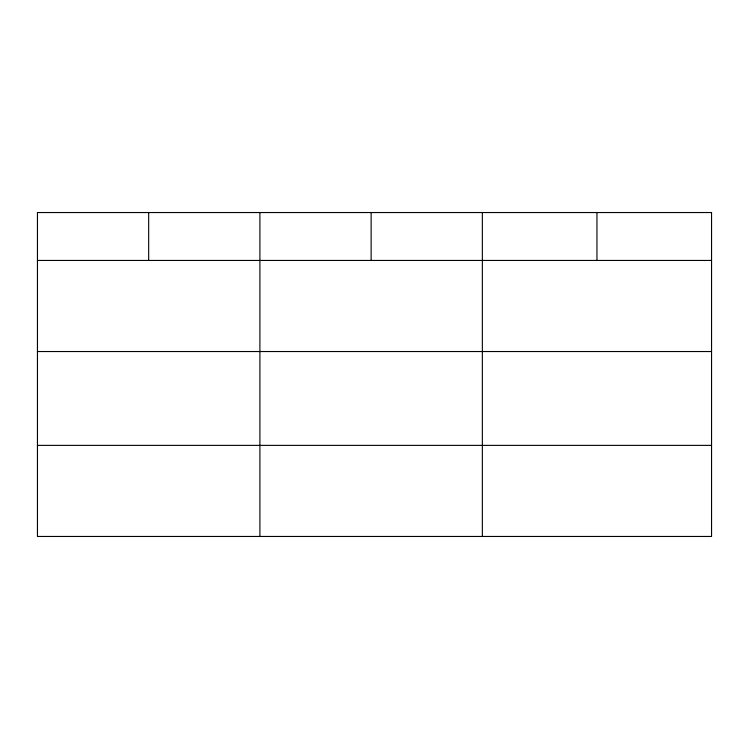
<?xml version="1.0" encoding="UTF-8"?>
<svg xmlns="http://www.w3.org/2000/svg" width="749" height="749" viewBox="0 0 749 749"><rect width="100%" height="100%" fill="white"/><g stroke="black" fill="none" stroke-linecap="round" stroke-linejoin="round"><path stroke-width="1.12" d="M37.45 260.446L711.55 260.446M37.45 351.534L711.55 351.534M37.45 445.374L711.55 445.374M596.953 212.538L596.953 260.446M482.356 212.538L482.356 536.462M371.13 212.538L371.13 260.446M259.903 212.538L259.903 536.462M148.677 212.538L148.677 260.446M711.55 212.538L37.45 212.538L37.45 536.462L711.55 536.462L711.55 212.538"/></g></svg>
